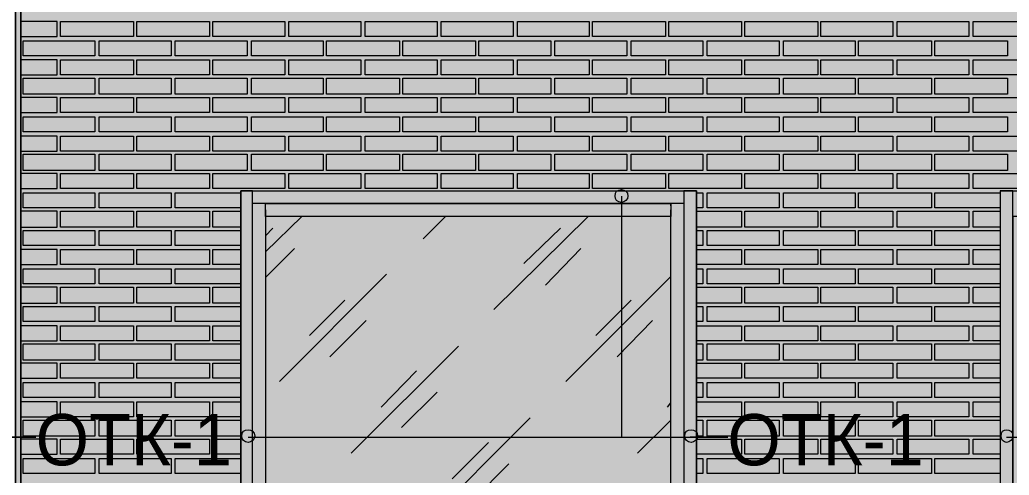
# Model space of a CAD drawing. Header units: millimetres. Extents: x -28928 to 100580, y -22867 to 36490.
# Drawn here: x 19130 to 23032, y 18469 to 20267 of the extents above; entities that cross this region are included whole.
import ezdxf

# ---------------------------------------------------------------- set-up
doc = ezdxf.new("R2010")
doc.units = ezdxf.units.MM
doc.layers.add('PDF _Геометрия', color=7, linetype='Continuous', true_color=0x8f8e8d)
doc.layers.add('PDF _Сплошная заливка', color=7, linetype='Continuous', true_color=0xffffff)
doc.layers.add('PDF _Текст', color=7, linetype='Continuous')

msp = doc.modelspace()

# ---------------------------------------------------------------- hatches: boundary and pattern name
at = {"layer": 'PDF _Сплошная заливка', "true_color": 0xdcd6cf, "transparency": 33554559}
msp.add_hatch(color=254, dxfattribs=at).paths.add_polyline_path([(19133.74774611586, 30089.12061882288), (19133.74774611586, 16343.3513880535), (52641.44005380855, 16343.3513880535), (52641.44005380855, 30089.12061882288)])

# ---------------------------------------------------------------- linework, layer by layer
at = {"layer": 'PDF _Геометрия', "color": 7, "lineweight": 9}
for points in [[(-21375.86763849998, 16343.3513880535), (-21853.9445615769, 16343.3513880535), (-21375.86763849998, 16343.3513880535), (-21853.9445615769, 16343.3513880535), (-21375.86763849998, 16343.3513880535), (-21375.86763849998, 19592.5821572843), (-19277.40610003841, 19592.5821572843), (-19277.40610003841, 16343.3513880535), (-18676.63686926917, 16343.3513880535), (-18676.63686926917, 19592.5821572843), (-17276.25225388454, 19592.5821572843), (-17276.25225388454, 16343.3513880535), (19112.59389996202, 16343.3513880535), (19112.59389996202, 30089.12061882288), (19112.59389996202, 16343.3513880535), (19133.74774611586, 16343.3513880535), (19133.74774611586, 30089.12061882288), (19133.74774611586, 16343.3513880535), (52641.44005380855, 16343.3513880535)], [(20098.36313073125, 19516.42831113045), (20098.36313073125, 16944.12061882274), (20047.59389996202, 16944.12061882274), (20047.59389996202, 19516.42831113045), (20047.59389996202, 19592.5821572843), (20001.05543842357, 19592.5821572843), (20001.05543842357, 19516.42831113045), (20001.05543842357, 16969.50523420736), (20001.05543842357, 16893.35138805351), (20001.05543842357, 19592.5821572843), (21799.13236150051, 19592.5821572843), (21799.13236150051, 16893.35138805351), (21799.13236150051, 16969.50523420736), (21799.13236150051, 19516.42831113045), (21799.13236150051, 19592.5821572843), (21748.36313073127, 19592.5821572843), (21748.36313073127, 19516.42831113045), (21748.36313073127, 16944.12061882274), (21697.59389996204, 16944.12061882274), (21697.59389996204, 19516.42831113045)], [(23047.20928457745, 16906.04369574582), (23047.20928457745, 16969.50523420736), (23047.20928457745, 18242.96677266891), (23047.20928457745, 16944.12061882274), (23097.97851534668, 16944.12061882274), (23097.97851534668, 18242.96677266891), (23097.97851534668, 19491.04369574584), (23047.20928457745, 19491.04369574584), (23047.20928457745, 18242.96677266891), (23047.20928457745, 19516.42831113045), (23047.20928457745, 19592.5821572843), (22996.44005380822, 19592.5821572843), (22996.44005380822, 19516.42831113045), (22996.44005380822, 18242.96677266891), (22996.44005380822, 16969.50523420736), (22996.44005380822, 16893.35138805351)], [(22996.44005380822, 19592.5821572843), (24798.74774611593, 19592.5821572843), (24798.74774611593, 16893.35138805351)], [(18304.51697688509, 19571.42831113046), (18304.51697688509, 18619.50523420737), (19192.97851534663, 18619.50523420737), (18579.51697688509, 18619.50523420737)], [(21502.97851534666, 19571.42831113046), (21502.97851534666, 18619.50523420737), (21921.82466919282, 18619.50523420737), (21773.74774611589, 18619.50523420737)], [(20047.59389996202, 16906.04369574582), (20047.59389996202, 16969.50523420736), (20047.59389996202, 19516.42831113045)], [(21697.59389996204, 19533.35138805354), (21697.59389996204, 19541.81292651507), (21697.59389996204, 19491.04369574584), (20098.36313073125, 19491.04369574584), (20098.36313073125, 19541.81292651507), (21697.59389996204, 19541.81292651507)], [(20098.36313073125, 19533.35138805354), (20098.36313073125, 19541.81292651507)], [(21748.36313073127, 19516.42831113045), (21748.36313073127, 16969.50523420736), (21748.36313073127, 16906.04369574582)], [(20098.36313073125, 19351.42831113045), (20242.20928457742, 19491.04369574584)], [(20720.28620765434, 19402.19754189968), (20809.13236150049, 19491.04369574584)], [(20999.51697688511, 19122.96677266891), (21371.82466919282, 19491.04369574584)], [(20098.36313073125, 19414.88984959199), (20127.97851534665, 19444.50523420739)], [(21117.97851534666, 19304.889849592), (21261.82466919281, 19444.50523420739)], [(20098.36313073125, 19249.88984959199), (20212.59389996202, 19364.12061882276)], [(21202.59389996204, 19220.27446497661), (21342.20928457742, 19364.12061882276)], [(20153.36313073126, 18839.50523420737), (20576.44005380819, 19262.58215728429)], [(21282.97851534666, 18839.50523420737), (21697.59389996204, 19254.12061882277)], [(20271.8246691928, 19021.42831113045), (20411.44005380819, 19161.04369574583)], [(21401.44005380819, 19021.42831113045), (21541.05543842358, 19161.04369574583)], [(20352.20928457741, 18936.81292651507), (20496.05543842358, 19080.65908036122)], [(21486.05543842359, 18936.81292651507), (21625.67082303897, 19080.65908036122)], [(20436.8246691928, 18556.04369574583), (20859.90159226973, 18979.12061882276)], [(20555.28620765434, 18737.96677266891), (20694.90159226972, 18881.81292651506)], [(20635.67082303897, 18657.58215728429), (20775.28620765435, 18797.19754189968)], [(21684.90159226973, 18737.96677266891), (21697.59389996204, 18754.88984959198)], [(20720.28620765434, 18272.58215728429), (21143.36313073128, 18695.65908036122)], [(21566.4400538082, 18556.04369574583), (21697.59389996204, 18687.19754189968)], [(7833.363130731119, 18619.50523420737), (19192.97851534663, 18619.50523420737)], [(20030.67082303895, 18619.50523420737), (21921.82466919282, 18619.50523420737)], [(23021.82466919284, 18619.50523420737), (24912.97851534671, 18619.50523420737)], [(20834.51697688511, 18454.50523420737), (20978.36313073127, 18598.35138805353)], [(20919.1323615005, 18374.12061882276), (21058.74774611589, 18513.73600343814)]]:
    msp.add_lwpolyline(points, dxfattribs=at)
at = {"layer": 'PDF _Геометрия', "lineweight": 9}
for points in [[(19133.74774611586, 20261.04369574586), (19133.74774611586, 20261.04369574586)], [(19133.74774611586, 20201.81292651507), (19277.59389996202, 20201.81292651507), (19277.59389996202, 20261.04369574586), (19133.74774611586, 20261.04369574586)], [(19133.74774611586, 20201.81292651507), (19133.74774611586, 20201.81292651507)], [(19133.74774611586, 20108.73600343816), (19133.74774611586, 20108.73600343816)], [(19133.74774611586, 20049.50523420738), (19277.59389996202, 20049.50523420738), (19277.59389996202, 20108.73600343816), (19133.74774611586, 20108.73600343816)], [(19133.74774611586, 20049.50523420738), (19133.74774611586, 20049.50523420738)], [(19133.74774611586, 19960.65908036123), (19133.74774611586, 19960.65908036123)], [(19133.74774611586, 19901.42831113047), (19277.59389996202, 19901.42831113047), (19277.59389996202, 19960.65908036123), (19133.74774611586, 19960.65908036123)], [(19133.74774611586, 19901.42831113047), (19133.74774611586, 19901.42831113047)], [(19133.74774611586, 19808.35138805354), (19133.74774611586, 19808.35138805354)], [(19133.74774611586, 19749.12061882278), (19277.59389996202, 19749.12061882278), (19277.59389996202, 19808.35138805354), (19133.74774611586, 19808.35138805354)], [(19133.74774611586, 19749.12061882278), (19133.74774611586, 19749.12061882278)], [(19133.74774611586, 19660.27446497662), (19133.74774611586, 19660.27446497662)], [(19133.74774611586, 19601.04369574585), (19277.59389996202, 19601.04369574585), (19277.59389996202, 19660.27446497662), (19133.74774611586, 19660.27446497662)], [(19133.74774611586, 19601.04369574585), (19133.74774611586, 19601.04369574585)], [(20001.05543842357, 19524.889849592), (19742.97851534663, 19524.889849592), (19742.97851534663, 19584.12061882278), (20001.05543842357, 19584.12061882278)], [(21799.13236150051, 19584.12061882278), (21824.51697688512, 19584.12061882278), (21824.51697688512, 19524.889849592), (21799.13236150051, 19524.889849592)], [(22996.44005380822, 19524.889849592), (22738.36313073129, 19524.889849592), (22738.36313073129, 19584.12061882278), (22996.44005380822, 19584.12061882278)], [(19133.74774611586, 19512.19754189969), (19133.74774611586, 19512.19754189969)], [(19133.74774611586, 19448.73600343815), (19277.59389996202, 19448.73600343815), (19277.59389996202, 19512.19754189969), (19133.74774611586, 19512.19754189969)], [(20001.05543842357, 19448.73600343815), (19891.05543842356, 19448.73600343815), (19891.05543842356, 19512.19754189969), (20001.05543842357, 19512.19754189969)], [(21799.13236150051, 19512.19754189969), (21832.97851534666, 19512.19754189969), (21976.82466919281, 19512.19754189969), (21976.82466919281, 19448.73600343815), (21832.97851534666, 19448.73600343815), (21799.13236150051, 19448.73600343815)], [(22996.44005380822, 19448.73600343815), (22890.67082303897, 19448.73600343815), (22890.67082303897, 19512.19754189969), (22996.44005380822, 19512.19754189969)], [(19133.74774611586, 19448.73600343815), (19133.74774611586, 19448.73600343815)], [(20001.05543842357, 19376.81292651507), (19742.97851534663, 19376.81292651507), (19742.97851534663, 19436.04369574584), (20001.05543842357, 19436.04369574584)], [(21799.13236150051, 19436.04369574584), (21824.51697688512, 19436.04369574584), (21824.51697688512, 19376.81292651507), (21799.13236150051, 19376.81292651507)], [(22996.44005380822, 19376.81292651507), (22738.36313073129, 19376.81292651507), (22738.36313073129, 19436.04369574584), (22996.44005380822, 19436.04369574584)], [(19133.74774611586, 19359.889849592), (19133.74774611586, 19359.889849592)], [(19133.74774611586, 19300.65908036122), (19277.59389996202, 19300.65908036122), (19277.59389996202, 19359.889849592), (19133.74774611586, 19359.889849592)], [(20001.05543842357, 19300.65908036122), (19891.05543842356, 19300.65908036122), (19891.05543842356, 19359.889849592), (20001.05543842357, 19359.889849592)], [(21799.13236150051, 19359.889849592), (21832.97851534666, 19359.889849592), (21976.82466919281, 19359.889849592), (21976.82466919281, 19300.65908036122), (21832.97851534666, 19300.65908036122), (21799.13236150051, 19300.65908036122)], [(22996.44005380822, 19300.65908036122), (22890.67082303897, 19300.65908036122), (22890.67082303897, 19359.889849592), (22996.44005380822, 19359.889849592)], [(19133.74774611586, 19300.65908036122), (19133.74774611586, 19300.65908036122)], [(20001.05543842357, 19224.50523420737), (19742.97851534663, 19224.50523420737), (19742.97851534663, 19283.73600343815), (20001.05543842357, 19283.73600343815)], [(21799.13236150051, 19283.73600343815), (21824.51697688512, 19283.73600343815), (21824.51697688512, 19224.50523420737), (21799.13236150051, 19224.50523420737)], [(22996.44005380822, 19224.50523420737), (22738.36313073129, 19224.50523420737), (22738.36313073129, 19283.73600343815), (22996.44005380822, 19283.73600343815)], [(19133.74774611586, 19211.81292651507), (19133.74774611586, 19211.81292651507)], [(19133.74774611586, 19148.35138805353), (19277.59389996202, 19148.35138805353), (19277.59389996202, 19211.81292651507), (19133.74774611586, 19211.81292651507)], [(20001.05543842357, 19148.35138805353), (19891.05543842356, 19148.35138805353), (19891.05543842356, 19211.81292651507), (20001.05543842357, 19211.81292651507)], [(21799.13236150051, 19211.81292651507), (21832.97851534666, 19211.81292651507), (21976.82466919281, 19211.81292651507), (21976.82466919281, 19148.35138805353), (21832.97851534666, 19148.35138805353), (21799.13236150051, 19148.35138805353)], [(22996.44005380822, 19148.35138805353), (22890.67082303897, 19148.35138805353), (22890.67082303897, 19211.81292651507), (22996.44005380822, 19211.81292651507)], [(19133.74774611586, 19148.35138805353), (19133.74774611586, 19148.35138805353)], [(20001.05543842357, 19076.42831113046), (19742.97851534663, 19076.42831113046), (19742.97851534663, 19135.65908036122), (20001.05543842357, 19135.65908036122)], [(21799.13236150051, 19135.65908036122), (21824.51697688512, 19135.65908036122), (21824.51697688512, 19076.42831113046), (21799.13236150051, 19076.42831113046)], [(22996.44005380822, 19076.42831113046), (22738.36313073129, 19076.42831113046), (22738.36313073129, 19135.65908036122), (22996.44005380822, 19135.65908036122)], [(19133.74774611586, 19059.50523420737), (19133.74774611586, 19059.50523420737)], [(19133.74774611586, 19000.27446497661), (19277.59389996202, 19000.27446497661), (19277.59389996202, 19059.50523420737), (19133.74774611586, 19059.50523420737)], [(20001.05543842357, 19000.27446497661), (19891.05543842356, 19000.27446497661), (19891.05543842356, 19059.50523420737), (20001.05543842357, 19059.50523420737)], [(21799.13236150051, 19059.50523420737), (21832.97851534666, 19059.50523420737), (21976.82466919281, 19059.50523420737), (21976.82466919281, 19000.27446497661), (21832.97851534666, 19000.27446497661), (21799.13236150051, 19000.27446497661)], [(22996.44005380822, 19000.27446497661), (22890.67082303897, 19000.27446497661), (22890.67082303897, 19059.50523420737), (22996.44005380822, 19059.50523420737)], [(19133.74774611586, 19000.27446497661), (19133.74774611586, 19000.27446497661)], [(20001.05543842357, 18924.12061882277), (19742.97851534663, 18924.12061882277), (19742.97851534663, 18987.58215728431), (20001.05543842357, 18987.58215728431)], [(21799.13236150051, 18987.58215728431), (21824.51697688512, 18987.58215728431), (21824.51697688512, 18924.12061882277), (21799.13236150051, 18924.12061882277)], [(22996.44005380822, 18924.12061882277), (22738.36313073129, 18924.12061882277), (22738.36313073129, 18987.58215728431), (22996.44005380822, 18987.58215728431)], [(19133.74774611586, 18911.42831113046), (19133.74774611586, 18911.42831113046)], [(19133.74774611586, 18852.19754189968), (19277.59389996202, 18852.19754189968), (19277.59389996202, 18911.42831113046), (19133.74774611586, 18911.42831113046)], [(20001.05543842357, 18852.19754189968), (19891.05543842356, 18852.19754189968), (19891.05543842356, 18911.42831113046), (20001.05543842357, 18911.42831113046)], [(21799.13236150051, 18911.42831113046), (21832.97851534666, 18911.42831113046), (21976.82466919281, 18911.42831113046), (21976.82466919281, 18852.19754189968), (21832.97851534666, 18852.19754189968), (21799.13236150051, 18852.19754189968)], [(22996.44005380822, 18852.19754189968), (22890.67082303897, 18852.19754189968), (22890.67082303897, 18911.42831113046), (22996.44005380822, 18911.42831113046)], [(19133.74774611586, 18852.19754189968), (19133.74774611586, 18852.19754189968)], [(20001.05543842357, 18776.04369574583), (19742.97851534663, 18776.04369574583), (19742.97851534663, 18835.27446497661), (20001.05543842357, 18835.27446497661)], [(21799.13236150051, 18835.27446497661), (21824.51697688512, 18835.27446497661), (21824.51697688512, 18776.04369574583), (21799.13236150051, 18776.04369574583)], [(22996.44005380822, 18776.04369574583), (22738.36313073129, 18776.04369574583), (22738.36313073129, 18835.27446497661), (22996.44005380822, 18835.27446497661)], [(19133.74774611586, 18759.12061882276), (19133.74774611586, 18759.12061882276)], [(19133.74774611586, 18699.88984959199), (19277.59389996202, 18699.88984959199), (19277.59389996202, 18759.12061882276), (19133.74774611586, 18759.12061882276)], [(20001.05543842357, 18699.88984959199), (19891.05543842356, 18699.88984959199), (19891.05543842356, 18759.12061882276), (20001.05543842357, 18759.12061882276)], [(21799.13236150051, 18759.12061882276), (21832.97851534666, 18759.12061882276), (21976.82466919281, 18759.12061882276), (21976.82466919281, 18699.88984959199), (21832.97851534666, 18699.88984959199), (21799.13236150051, 18699.88984959199)], [(22996.44005380822, 18699.88984959199), (22890.67082303897, 18699.88984959199), (22890.67082303897, 18759.12061882276), (22996.44005380822, 18759.12061882276)], [(19133.74774611586, 18699.88984959199), (19133.74774611586, 18699.88984959199)], [(20001.05543842357, 18623.73600343815), (19742.97851534663, 18623.73600343815), (19742.97851534663, 18687.19754189968), (20001.05543842357, 18687.19754189968)], [(21799.13236150051, 18687.19754189968), (21824.51697688512, 18687.19754189968), (21824.51697688512, 18623.73600343815), (21799.13236150051, 18623.73600343815)], [(22996.44005380822, 18623.73600343815), (22738.36313073129, 18623.73600343815), (22738.36313073129, 18687.19754189968), (22996.44005380822, 18687.19754189968)], [(19133.74774611586, 18611.04369574584), (19133.74774611586, 18611.04369574584)], [(19133.74774611586, 18551.81292651506), (19277.59389996202, 18551.81292651506), (19277.59389996202, 18611.04369574584), (19133.74774611586, 18611.04369574584)], [(20001.05543842357, 18551.81292651506), (19891.05543842356, 18551.81292651506), (19891.05543842356, 18611.04369574584), (20001.05543842357, 18611.04369574584)], [(21799.13236150051, 18611.04369574584), (21832.97851534666, 18611.04369574584), (21976.82466919281, 18611.04369574584), (21976.82466919281, 18551.81292651506), (21832.97851534666, 18551.81292651506), (21799.13236150051, 18551.81292651506)], [(22996.44005380822, 18551.81292651506), (22890.67082303897, 18551.81292651506), (22890.67082303897, 18611.04369574584), (22996.44005380822, 18611.04369574584)], [(19133.74774611586, 18551.81292651506), (19133.74774611586, 18551.81292651506)], [(20001.05543842357, 18475.65908036122), (19742.97851534663, 18475.65908036122), (19742.97851534663, 18534.88984959199), (20001.05543842357, 18534.88984959199)], [(21799.13236150051, 18534.88984959199), (21824.51697688512, 18534.88984959199), (21824.51697688512, 18475.65908036122), (21799.13236150051, 18475.65908036122)], [(22996.44005380822, 18475.65908036122), (22738.36313073129, 18475.65908036122), (22738.36313073129, 18534.88984959199), (22996.44005380822, 18534.88984959199)]]:
    msp.add_lwpolyline(points, dxfattribs=at)
for points in [[(19577.97851534663, 20201.81292651507), (19434.13236150048, 20201.81292651507), (19290.28620765434, 20201.81292651507), (19290.28620765434, 20261.04369574586), (19434.13236150048, 20261.04369574586), (19577.97851534663, 20261.04369574586)], [(19878.36313073126, 20201.81292651507), (19734.51697688511, 20201.81292651507), (19590.67082303894, 20201.81292651507), (19590.67082303894, 20261.04369574586), (19734.51697688511, 20261.04369574586), (19878.36313073126, 20261.04369574586)], [(20174.5169768851, 20201.81292651507), (20034.90159226971, 20201.81292651507), (19891.05543842356, 20201.81292651507), (19891.05543842356, 20261.04369574586), (20034.90159226971, 20261.04369574586), (20174.5169768851, 20261.04369574586)], [(20474.90159226973, 20201.81292651507), (20335.28620765434, 20201.81292651507), (20191.44005380819, 20201.81292651507), (20191.44005380819, 20261.04369574586), (20335.28620765434, 20261.04369574586), (20474.90159226973, 20261.04369574586)], [(20775.28620765435, 20201.81292651507), (20635.67082303897, 20201.81292651507), (20491.8246691928, 20201.81292651507), (20491.8246691928, 20261.04369574586), (20635.67082303897, 20261.04369574586), (20775.28620765435, 20261.04369574586)], [(21075.67082303896, 20201.81292651507), (20931.8246691928, 20201.81292651507), (20792.20928457742, 20201.81292651507), (20792.20928457742, 20261.04369574586), (20931.8246691928, 20261.04369574586), (21075.67082303896, 20261.04369574586)], [(21376.05543842358, 20201.81292651507), (21232.20928457744, 20201.81292651507), (21092.59389996204, 20201.81292651507), (21092.59389996204, 20261.04369574586), (21232.20928457744, 20261.04369574586), (21376.05543842358, 20261.04369574586)], [(21676.44005380821, 20201.81292651507), (21532.59389996204, 20201.81292651507), (21388.74774611589, 20201.81292651507), (21388.74774611589, 20261.04369574586), (21532.59389996204, 20261.04369574586), (21676.44005380821, 20261.04369574586)], [(21976.82466919281, 20201.81292651507), (21832.97851534666, 20201.81292651507), (21689.13236150051, 20201.81292651507), (21689.13236150051, 20261.04369574586), (21832.97851534666, 20261.04369574586), (21976.82466919281, 20261.04369574586)], [(22277.20928457744, 20201.81292651507), (22133.36313073129, 20201.81292651507), (21989.51697688512, 20201.81292651507), (21989.51697688512, 20261.04369574586), (22133.36313073129, 20261.04369574586), (22277.20928457744, 20261.04369574586)], [(22573.36313073128, 20201.81292651507), (22433.7477461159, 20201.81292651507), (22289.90159226975, 20201.81292651507), (22289.90159226975, 20261.04369574586), (22433.7477461159, 20261.04369574586), (22573.36313073128, 20261.04369574586)], [(22873.7477461159, 20201.81292651507), (22734.13236150052, 20201.81292651507), (22590.28620765437, 20201.81292651507), (22590.28620765437, 20261.04369574586), (22734.13236150052, 20261.04369574586), (22873.7477461159, 20261.04369574586)], [(23174.13236150053, 20201.81292651507), (23030.28620765436, 20201.81292651507), (22890.67082303897, 20201.81292651507), (22890.67082303897, 20261.04369574586), (23030.28620765436, 20261.04369574586), (23174.13236150053, 20261.04369574586)], [(19425.67082303894, 20184.889849592), (19425.67082303894, 20125.65908036123), (19142.2092845774, 20125.65908036123), (19142.2092845774, 20184.889849592)], [(19726.05543842356, 20184.889849592), (19726.05543842356, 20125.65908036123), (19442.59389996203, 20125.65908036123), (19442.59389996203, 20184.889849592)], [(20026.44005380819, 20184.889849592), (20026.44005380819, 20125.65908036123), (19742.97851534663, 20125.65908036123), (19742.97851534663, 20184.889849592)], [(20326.8246691928, 20184.889849592), (20326.8246691928, 20125.65908036123), (20043.36313073126, 20125.65908036123), (20043.36313073126, 20184.889849592)], [(20627.20928457742, 20184.889849592), (20627.20928457742, 20125.65908036123), (20339.5169768851, 20125.65908036123), (20339.5169768851, 20184.889849592)], [(20927.59389996204, 20184.889849592), (20927.59389996204, 20125.65908036123), (20639.90159226973, 20125.65908036123), (20639.90159226973, 20184.889849592)], [(21223.74774611589, 20184.889849592), (21223.74774611589, 20125.65908036123), (20940.28620765435, 20125.65908036123), (20940.28620765435, 20184.889849592)], [(21524.13236150051, 20184.889849592), (21524.13236150051, 20125.65908036123), (21240.67082303896, 20125.65908036123), (21240.67082303896, 20184.889849592)], [(21824.51697688512, 20184.889849592), (21824.51697688512, 20125.65908036123), (21541.05543842358, 20125.65908036123), (21541.05543842358, 20184.889849592)], [(22124.90159226975, 20184.889849592), (22124.90159226975, 20125.65908036123), (21841.44005380821, 20125.65908036123), (21841.44005380821, 20184.889849592)], [(22425.28620765437, 20184.889849592), (22425.28620765437, 20125.65908036123), (22141.82466919282, 20125.65908036123), (22141.82466919282, 20184.889849592)], [(22725.67082303897, 20184.889849592), (22725.67082303897, 20125.65908036123), (22437.97851534668, 20125.65908036123), (22437.97851534668, 20184.889849592)], [(23026.0554384236, 20184.889849592), (23026.0554384236, 20125.65908036123), (22738.36313073129, 20125.65908036123), (22738.36313073129, 20184.889849592)], [(19577.97851534663, 20049.50523420738), (19434.13236150048, 20049.50523420738), (19290.28620765434, 20049.50523420738), (19290.28620765434, 20108.73600343816), (19434.13236150048, 20108.73600343816), (19577.97851534663, 20108.73600343816)], [(19878.36313073126, 20049.50523420738), (19734.51697688511, 20049.50523420738), (19590.67082303894, 20049.50523420738), (19590.67082303894, 20108.73600343816), (19734.51697688511, 20108.73600343816), (19878.36313073126, 20108.73600343816)], [(20174.5169768851, 20049.50523420738), (20034.90159226971, 20049.50523420738), (19891.05543842356, 20049.50523420738), (19891.05543842356, 20108.73600343816), (20034.90159226971, 20108.73600343816), (20174.5169768851, 20108.73600343816)], [(20474.90159226973, 20049.50523420738), (20335.28620765434, 20049.50523420738), (20191.44005380819, 20049.50523420738), (20191.44005380819, 20108.73600343816), (20335.28620765434, 20108.73600343816), (20474.90159226973, 20108.73600343816)], [(20775.28620765435, 20049.50523420738), (20635.67082303897, 20049.50523420738), (20491.8246691928, 20049.50523420738), (20491.8246691928, 20108.73600343816), (20635.67082303897, 20108.73600343816), (20775.28620765435, 20108.73600343816)], [(21075.67082303896, 20049.50523420738), (20931.8246691928, 20049.50523420738), (20792.20928457742, 20049.50523420738), (20792.20928457742, 20108.73600343816), (20931.8246691928, 20108.73600343816), (21075.67082303896, 20108.73600343816)], [(21376.05543842358, 20049.50523420738), (21232.20928457744, 20049.50523420738), (21092.59389996204, 20049.50523420738), (21092.59389996204, 20108.73600343816), (21232.20928457744, 20108.73600343816), (21376.05543842358, 20108.73600343816)], [(21676.44005380821, 20049.50523420738), (21532.59389996204, 20049.50523420738), (21388.74774611589, 20049.50523420738), (21388.74774611589, 20108.73600343816), (21532.59389996204, 20108.73600343816), (21676.44005380821, 20108.73600343816)], [(21976.82466919281, 20049.50523420738), (21832.97851534666, 20049.50523420738), (21689.13236150051, 20049.50523420738), (21689.13236150051, 20108.73600343816), (21832.97851534666, 20108.73600343816), (21976.82466919281, 20108.73600343816)], [(22277.20928457744, 20049.50523420738), (22133.36313073129, 20049.50523420738), (21989.51697688512, 20049.50523420738), (21989.51697688512, 20108.73600343816), (22133.36313073129, 20108.73600343816), (22277.20928457744, 20108.73600343816)], [(22573.36313073128, 20049.50523420738), (22433.7477461159, 20049.50523420738), (22289.90159226975, 20049.50523420738), (22289.90159226975, 20108.73600343816), (22433.7477461159, 20108.73600343816), (22573.36313073128, 20108.73600343816)], [(22873.7477461159, 20049.50523420738), (22734.13236150052, 20049.50523420738), (22590.28620765437, 20049.50523420738), (22590.28620765437, 20108.73600343816), (22734.13236150052, 20108.73600343816), (22873.7477461159, 20108.73600343816)], [(23174.13236150053, 20049.50523420738), (23030.28620765436, 20049.50523420738), (22890.67082303897, 20049.50523420738), (22890.67082303897, 20108.73600343816), (23030.28620765436, 20108.73600343816), (23174.13236150053, 20108.73600343816)], [(19425.67082303894, 20036.81292651507), (19425.67082303894, 19973.35138805354), (19142.2092845774, 19973.35138805354), (19142.2092845774, 20036.81292651507)], [(19726.05543842356, 20036.81292651507), (19726.05543842356, 19973.35138805354), (19442.59389996203, 19973.35138805354), (19442.59389996203, 20036.81292651507)], [(20026.44005380819, 20036.81292651507), (20026.44005380819, 19973.35138805354), (19742.97851534663, 19973.35138805354), (19742.97851534663, 20036.81292651507)], [(20326.8246691928, 20036.81292651507), (20326.8246691928, 19973.35138805354), (20043.36313073126, 19973.35138805354), (20043.36313073126, 20036.81292651507)], [(20627.20928457742, 20036.81292651507), (20627.20928457742, 19973.35138805354), (20339.5169768851, 19973.35138805354), (20339.5169768851, 20036.81292651507)], [(20927.59389996204, 20036.81292651507), (20927.59389996204, 19973.35138805354), (20639.90159226973, 19973.35138805354), (20639.90159226973, 20036.81292651507)], [(21223.74774611589, 20036.81292651507), (21223.74774611589, 19973.35138805354), (20940.28620765435, 19973.35138805354), (20940.28620765435, 20036.81292651507)], [(21524.13236150051, 20036.81292651507), (21524.13236150051, 19973.35138805354), (21240.67082303896, 19973.35138805354), (21240.67082303896, 20036.81292651507)], [(21824.51697688512, 20036.81292651507), (21824.51697688512, 19973.35138805354), (21541.05543842358, 19973.35138805354), (21541.05543842358, 20036.81292651507)], [(22124.90159226975, 20036.81292651507), (22124.90159226975, 19973.35138805354), (21841.44005380821, 19973.35138805354), (21841.44005380821, 20036.81292651507)], [(22425.28620765437, 20036.81292651507), (22425.28620765437, 19973.35138805354), (22141.82466919282, 19973.35138805354), (22141.82466919282, 20036.81292651507)], [(22725.67082303897, 20036.81292651507), (22725.67082303897, 19973.35138805354), (22437.97851534668, 19973.35138805354), (22437.97851534668, 20036.81292651507)], [(23026.0554384236, 20036.81292651507), (23026.0554384236, 19973.35138805354), (22738.36313073129, 19973.35138805354), (22738.36313073129, 20036.81292651507)], [(19577.97851534663, 19901.42831113047), (19434.13236150048, 19901.42831113047), (19290.28620765434, 19901.42831113047), (19290.28620765434, 19960.65908036123), (19434.13236150048, 19960.65908036123), (19577.97851534663, 19960.65908036123)], [(19878.36313073126, 19901.42831113047), (19734.51697688511, 19901.42831113047), (19590.67082303894, 19901.42831113047), (19590.67082303894, 19960.65908036123), (19734.51697688511, 19960.65908036123), (19878.36313073126, 19960.65908036123)], [(20174.5169768851, 19901.42831113047), (20034.90159226971, 19901.42831113047), (19891.05543842356, 19901.42831113047), (19891.05543842356, 19960.65908036123), (20034.90159226971, 19960.65908036123), (20174.5169768851, 19960.65908036123)], [(20474.90159226973, 19901.42831113047), (20335.28620765434, 19901.42831113047), (20191.44005380819, 19901.42831113047), (20191.44005380819, 19960.65908036123), (20335.28620765434, 19960.65908036123), (20474.90159226973, 19960.65908036123)], [(20775.28620765435, 19901.42831113047), (20635.67082303897, 19901.42831113047), (20491.8246691928, 19901.42831113047), (20491.8246691928, 19960.65908036123), (20635.67082303897, 19960.65908036123), (20775.28620765435, 19960.65908036123)], [(21075.67082303896, 19901.42831113047), (20931.8246691928, 19901.42831113047), (20792.20928457742, 19901.42831113047), (20792.20928457742, 19960.65908036123), (20931.8246691928, 19960.65908036123), (21075.67082303896, 19960.65908036123)], [(21376.05543842358, 19901.42831113047), (21232.20928457744, 19901.42831113047), (21092.59389996204, 19901.42831113047), (21092.59389996204, 19960.65908036123), (21232.20928457744, 19960.65908036123), (21376.05543842358, 19960.65908036123)], [(21676.44005380821, 19901.42831113047), (21532.59389996204, 19901.42831113047), (21388.74774611589, 19901.42831113047), (21388.74774611589, 19960.65908036123), (21532.59389996204, 19960.65908036123), (21676.44005380821, 19960.65908036123)], [(21976.82466919281, 19901.42831113047), (21832.97851534666, 19901.42831113047), (21689.13236150051, 19901.42831113047), (21689.13236150051, 19960.65908036123), (21832.97851534666, 19960.65908036123), (21976.82466919281, 19960.65908036123)], [(22277.20928457744, 19901.42831113047), (22133.36313073129, 19901.42831113047), (21989.51697688512, 19901.42831113047), (21989.51697688512, 19960.65908036123), (22133.36313073129, 19960.65908036123), (22277.20928457744, 19960.65908036123)], [(22573.36313073128, 19901.42831113047), (22433.7477461159, 19901.42831113047), (22289.90159226975, 19901.42831113047), (22289.90159226975, 19960.65908036123), (22433.7477461159, 19960.65908036123), (22573.36313073128, 19960.65908036123)], [(22873.7477461159, 19901.42831113047), (22734.13236150052, 19901.42831113047), (22590.28620765437, 19901.42831113047), (22590.28620765437, 19960.65908036123), (22734.13236150052, 19960.65908036123), (22873.7477461159, 19960.65908036123)], [(23174.13236150053, 19901.42831113047), (23030.28620765436, 19901.42831113047), (22890.67082303897, 19901.42831113047), (22890.67082303897, 19960.65908036123), (23030.28620765436, 19960.65908036123), (23174.13236150053, 19960.65908036123)], [(19425.67082303894, 19884.50523420738), (19425.67082303894, 19825.27446497662), (19142.2092845774, 19825.27446497662), (19142.2092845774, 19884.50523420738)], [(19726.05543842356, 19884.50523420738), (19726.05543842356, 19825.27446497662), (19442.59389996203, 19825.27446497662), (19442.59389996203, 19884.50523420738)], [(20026.44005380819, 19884.50523420738), (20026.44005380819, 19825.27446497662), (19742.97851534663, 19825.27446497662), (19742.97851534663, 19884.50523420738)], [(20326.8246691928, 19884.50523420738), (20326.8246691928, 19825.27446497662), (20043.36313073126, 19825.27446497662), (20043.36313073126, 19884.50523420738)], [(20627.20928457742, 19884.50523420738), (20627.20928457742, 19825.27446497662), (20339.5169768851, 19825.27446497662), (20339.5169768851, 19884.50523420738)], [(20927.59389996204, 19884.50523420738), (20927.59389996204, 19825.27446497662), (20639.90159226973, 19825.27446497662), (20639.90159226973, 19884.50523420738)], [(21223.74774611589, 19884.50523420738), (21223.74774611589, 19825.27446497662), (20940.28620765435, 19825.27446497662), (20940.28620765435, 19884.50523420738)], [(21524.13236150051, 19884.50523420738), (21524.13236150051, 19825.27446497662), (21240.67082303896, 19825.27446497662), (21240.67082303896, 19884.50523420738)], [(21824.51697688512, 19884.50523420738), (21824.51697688512, 19825.27446497662), (21541.05543842358, 19825.27446497662), (21541.05543842358, 19884.50523420738)], [(22124.90159226975, 19884.50523420738), (22124.90159226975, 19825.27446497662), (21841.44005380821, 19825.27446497662), (21841.44005380821, 19884.50523420738)], [(22425.28620765437, 19884.50523420738), (22425.28620765437, 19825.27446497662), (22141.82466919282, 19825.27446497662), (22141.82466919282, 19884.50523420738)], [(22725.67082303897, 19884.50523420738), (22725.67082303897, 19825.27446497662), (22437.97851534668, 19825.27446497662), (22437.97851534668, 19884.50523420738)], [(23026.0554384236, 19884.50523420738), (23026.0554384236, 19825.27446497662), (22738.36313073129, 19825.27446497662), (22738.36313073129, 19884.50523420738)], [(19577.97851534663, 19749.12061882278), (19434.13236150048, 19749.12061882278), (19290.28620765434, 19749.12061882278), (19290.28620765434, 19808.35138805354), (19434.13236150048, 19808.35138805354), (19577.97851534663, 19808.35138805354)], [(19878.36313073126, 19749.12061882278), (19734.51697688511, 19749.12061882278), (19590.67082303894, 19749.12061882278), (19590.67082303894, 19808.35138805354), (19734.51697688511, 19808.35138805354), (19878.36313073126, 19808.35138805354)], [(20174.5169768851, 19749.12061882278), (20034.90159226971, 19749.12061882278), (19891.05543842356, 19749.12061882278), (19891.05543842356, 19808.35138805354), (20034.90159226971, 19808.35138805354), (20174.5169768851, 19808.35138805354)], [(20474.90159226973, 19749.12061882278), (20335.28620765434, 19749.12061882278), (20191.44005380819, 19749.12061882278), (20191.44005380819, 19808.35138805354), (20335.28620765434, 19808.35138805354), (20474.90159226973, 19808.35138805354)], [(20775.28620765435, 19749.12061882278), (20635.67082303897, 19749.12061882278), (20491.8246691928, 19749.12061882278), (20491.8246691928, 19808.35138805354), (20635.67082303897, 19808.35138805354), (20775.28620765435, 19808.35138805354)], [(21075.67082303896, 19749.12061882278), (20931.8246691928, 19749.12061882278), (20792.20928457742, 19749.12061882278), (20792.20928457742, 19808.35138805354), (20931.8246691928, 19808.35138805354), (21075.67082303896, 19808.35138805354)], [(21376.05543842358, 19749.12061882278), (21232.20928457744, 19749.12061882278), (21092.59389996204, 19749.12061882278), (21092.59389996204, 19808.35138805354), (21232.20928457744, 19808.35138805354), (21376.05543842358, 19808.35138805354)], [(21676.44005380821, 19749.12061882278), (21532.59389996204, 19749.12061882278), (21388.74774611589, 19749.12061882278), (21388.74774611589, 19808.35138805354), (21532.59389996204, 19808.35138805354), (21676.44005380821, 19808.35138805354)], [(21976.82466919281, 19749.12061882278), (21832.97851534666, 19749.12061882278), (21689.13236150051, 19749.12061882278), (21689.13236150051, 19808.35138805354), (21832.97851534666, 19808.35138805354), (21976.82466919281, 19808.35138805354)], [(22277.20928457744, 19749.12061882278), (22133.36313073129, 19749.12061882278), (21989.51697688512, 19749.12061882278), (21989.51697688512, 19808.35138805354), (22133.36313073129, 19808.35138805354), (22277.20928457744, 19808.35138805354)], [(22573.36313073128, 19749.12061882278), (22433.7477461159, 19749.12061882278), (22289.90159226975, 19749.12061882278), (22289.90159226975, 19808.35138805354), (22433.7477461159, 19808.35138805354), (22573.36313073128, 19808.35138805354)], [(22873.7477461159, 19749.12061882278), (22734.13236150052, 19749.12061882278), (22590.28620765437, 19749.12061882278), (22590.28620765437, 19808.35138805354), (22734.13236150052, 19808.35138805354), (22873.7477461159, 19808.35138805354)], [(23174.13236150053, 19749.12061882278), (23030.28620765436, 19749.12061882278), (22890.67082303897, 19749.12061882278), (22890.67082303897, 19808.35138805354), (23030.28620765436, 19808.35138805354), (23174.13236150053, 19808.35138805354)], [(19425.67082303894, 19736.42831113046), (19425.67082303894, 19672.96677266893), (19142.2092845774, 19672.96677266893), (19142.2092845774, 19736.42831113046)], [(19726.05543842356, 19736.42831113046), (19726.05543842356, 19672.96677266893), (19442.59389996203, 19672.96677266893), (19442.59389996203, 19736.42831113046)], [(20026.44005380819, 19736.42831113046), (20026.44005380819, 19672.96677266893), (19742.97851534663, 19672.96677266893), (19742.97851534663, 19736.42831113046)], [(20326.8246691928, 19736.42831113046), (20326.8246691928, 19672.96677266893), (20043.36313073126, 19672.96677266893), (20043.36313073126, 19736.42831113046)], [(20627.20928457742, 19736.42831113046), (20627.20928457742, 19672.96677266893), (20339.5169768851, 19672.96677266893), (20339.5169768851, 19736.42831113046)], [(20927.59389996204, 19736.42831113046), (20927.59389996204, 19672.96677266893), (20639.90159226973, 19672.96677266893), (20639.90159226973, 19736.42831113046)], [(21223.74774611589, 19736.42831113046), (21223.74774611589, 19672.96677266893), (20940.28620765435, 19672.96677266893), (20940.28620765435, 19736.42831113046)], [(21524.13236150051, 19736.42831113046), (21524.13236150051, 19672.96677266893), (21240.67082303896, 19672.96677266893), (21240.67082303896, 19736.42831113046)], [(21824.51697688512, 19736.42831113046), (21824.51697688512, 19672.96677266893), (21541.05543842358, 19672.96677266893), (21541.05543842358, 19736.42831113046)], [(22124.90159226975, 19736.42831113046), (22124.90159226975, 19672.96677266893), (21841.44005380821, 19672.96677266893), (21841.44005380821, 19736.42831113046)], [(22425.28620765437, 19736.42831113046), (22425.28620765437, 19672.96677266893), (22141.82466919282, 19672.96677266893), (22141.82466919282, 19736.42831113046)], [(22725.67082303897, 19736.42831113046), (22725.67082303897, 19672.96677266893), (22437.97851534668, 19672.96677266893), (22437.97851534668, 19736.42831113046)], [(23026.0554384236, 19736.42831113046), (23026.0554384236, 19672.96677266893), (22738.36313073129, 19672.96677266893), (22738.36313073129, 19736.42831113046)], [(19577.97851534663, 19601.04369574585), (19434.13236150048, 19601.04369574585), (19290.28620765434, 19601.04369574585), (19290.28620765434, 19660.27446497662), (19434.13236150048, 19660.27446497662), (19577.97851534663, 19660.27446497662)], [(19878.36313073126, 19601.04369574585), (19734.51697688511, 19601.04369574585), (19590.67082303894, 19601.04369574585), (19590.67082303894, 19660.27446497662), (19734.51697688511, 19660.27446497662), (19878.36313073126, 19660.27446497662)], [(20174.5169768851, 19601.04369574585), (20034.90159226971, 19601.04369574585), (19891.05543842356, 19601.04369574585), (19891.05543842356, 19660.27446497662), (20034.90159226971, 19660.27446497662), (20174.5169768851, 19660.27446497662)], [(20474.90159226973, 19601.04369574585), (20335.28620765434, 19601.04369574585), (20191.44005380819, 19601.04369574585), (20191.44005380819, 19660.27446497662), (20335.28620765434, 19660.27446497662), (20474.90159226973, 19660.27446497662)], [(20775.28620765435, 19601.04369574585), (20635.67082303897, 19601.04369574585), (20491.8246691928, 19601.04369574585), (20491.8246691928, 19660.27446497662), (20635.67082303897, 19660.27446497662), (20775.28620765435, 19660.27446497662)], [(21075.67082303896, 19601.04369574585), (20931.8246691928, 19601.04369574585), (20792.20928457742, 19601.04369574585), (20792.20928457742, 19660.27446497662), (20931.8246691928, 19660.27446497662), (21075.67082303896, 19660.27446497662)], [(21376.05543842358, 19601.04369574585), (21232.20928457744, 19601.04369574585), (21092.59389996204, 19601.04369574585), (21092.59389996204, 19660.27446497662), (21232.20928457744, 19660.27446497662), (21376.05543842358, 19660.27446497662)], [(21676.44005380821, 19601.04369574585), (21532.59389996204, 19601.04369574585), (21388.74774611589, 19601.04369574585), (21388.74774611589, 19660.27446497662), (21532.59389996204, 19660.27446497662), (21676.44005380821, 19660.27446497662)], [(21976.82466919281, 19601.04369574585), (21832.97851534666, 19601.04369574585), (21689.13236150051, 19601.04369574585), (21689.13236150051, 19660.27446497662), (21832.97851534666, 19660.27446497662), (21976.82466919281, 19660.27446497662)], [(22277.20928457744, 19601.04369574585), (22133.36313073129, 19601.04369574585), (21989.51697688512, 19601.04369574585), (21989.51697688512, 19660.27446497662), (22133.36313073129, 19660.27446497662), (22277.20928457744, 19660.27446497662)], [(22573.36313073128, 19601.04369574585), (22433.7477461159, 19601.04369574585), (22289.90159226975, 19601.04369574585), (22289.90159226975, 19660.27446497662), (22433.7477461159, 19660.27446497662), (22573.36313073128, 19660.27446497662)], [(22873.7477461159, 19601.04369574585), (22734.13236150052, 19601.04369574585), (22590.28620765437, 19601.04369574585), (22590.28620765437, 19660.27446497662), (22734.13236150052, 19660.27446497662), (22873.7477461159, 19660.27446497662)], [(23174.13236150053, 19601.04369574585), (23030.28620765436, 19601.04369574585), (22890.67082303897, 19601.04369574585), (22890.67082303897, 19660.27446497662), (23030.28620765436, 19660.27446497662), (23174.13236150053, 19660.27446497662)], [(19425.67082303894, 19584.12061882278), (19425.67082303894, 19524.889849592), (19142.2092845774, 19524.889849592), (19142.2092845774, 19584.12061882278)], [(19726.05543842356, 19584.12061882278), (19726.05543842356, 19524.889849592), (19442.59389996203, 19524.889849592), (19442.59389996203, 19584.12061882278)], [(22124.90159226975, 19584.12061882278), (22124.90159226975, 19524.889849592), (21841.44005380821, 19524.889849592), (21841.44005380821, 19584.12061882278)], [(22425.28620765437, 19584.12061882278), (22425.28620765437, 19524.889849592), (22141.82466919282, 19524.889849592), (22141.82466919282, 19584.12061882278)], [(22725.67082303897, 19584.12061882278), (22725.67082303897, 19524.889849592), (22437.97851534668, 19524.889849592), (22437.97851534668, 19584.12061882278)], [(19577.97851534663, 19448.73600343815), (19434.13236150048, 19448.73600343815), (19290.28620765434, 19448.73600343815), (19290.28620765434, 19512.19754189969), (19434.13236150048, 19512.19754189969), (19577.97851534663, 19512.19754189969)], [(19878.36313073126, 19448.73600343815), (19734.51697688511, 19448.73600343815), (19590.67082303894, 19448.73600343815), (19590.67082303894, 19512.19754189969), (19734.51697688511, 19512.19754189969), (19878.36313073126, 19512.19754189969)], [(22277.20928457744, 19448.73600343815), (22133.36313073129, 19448.73600343815), (21989.51697688512, 19448.73600343815), (21989.51697688512, 19512.19754189969), (22133.36313073129, 19512.19754189969), (22277.20928457744, 19512.19754189969)], [(22573.36313073128, 19448.73600343815), (22433.7477461159, 19448.73600343815), (22289.90159226975, 19448.73600343815), (22289.90159226975, 19512.19754189969), (22433.7477461159, 19512.19754189969), (22573.36313073128, 19512.19754189969)], [(22873.7477461159, 19448.73600343815), (22734.13236150052, 19448.73600343815), (22590.28620765437, 19448.73600343815), (22590.28620765437, 19512.19754189969), (22734.13236150052, 19512.19754189969), (22873.7477461159, 19512.19754189969)], [(19425.67082303894, 19436.04369574584), (19425.67082303894, 19376.81292651507), (19142.2092845774, 19376.81292651507), (19142.2092845774, 19436.04369574584)], [(19726.05543842356, 19436.04369574584), (19726.05543842356, 19376.81292651507), (19442.59389996203, 19376.81292651507), (19442.59389996203, 19436.04369574584)], [(22124.90159226975, 19436.04369574584), (22124.90159226975, 19376.81292651507), (21841.44005380821, 19376.81292651507), (21841.44005380821, 19436.04369574584)], [(22425.28620765437, 19436.04369574584), (22425.28620765437, 19376.81292651507), (22141.82466919282, 19376.81292651507), (22141.82466919282, 19436.04369574584)], [(22725.67082303897, 19436.04369574584), (22725.67082303897, 19376.81292651507), (22437.97851534668, 19376.81292651507), (22437.97851534668, 19436.04369574584)], [(19577.97851534663, 19300.65908036122), (19434.13236150048, 19300.65908036122), (19290.28620765434, 19300.65908036122), (19290.28620765434, 19359.889849592), (19434.13236150048, 19359.889849592), (19577.97851534663, 19359.889849592)], [(19878.36313073126, 19300.65908036122), (19734.51697688511, 19300.65908036122), (19590.67082303894, 19300.65908036122), (19590.67082303894, 19359.889849592), (19734.51697688511, 19359.889849592), (19878.36313073126, 19359.889849592)], [(22277.20928457744, 19300.65908036122), (22133.36313073129, 19300.65908036122), (21989.51697688512, 19300.65908036122), (21989.51697688512, 19359.889849592), (22133.36313073129, 19359.889849592), (22277.20928457744, 19359.889849592)], [(22573.36313073128, 19300.65908036122), (22433.7477461159, 19300.65908036122), (22289.90159226975, 19300.65908036122), (22289.90159226975, 19359.889849592), (22433.7477461159, 19359.889849592), (22573.36313073128, 19359.889849592)], [(22873.7477461159, 19300.65908036122), (22734.13236150052, 19300.65908036122), (22590.28620765437, 19300.65908036122), (22590.28620765437, 19359.889849592), (22734.13236150052, 19359.889849592), (22873.7477461159, 19359.889849592)], [(19425.67082303894, 19283.73600343815), (19425.67082303894, 19224.50523420737), (19142.2092845774, 19224.50523420737), (19142.2092845774, 19283.73600343815)], [(19726.05543842356, 19283.73600343815), (19726.05543842356, 19224.50523420737), (19442.59389996203, 19224.50523420737), (19442.59389996203, 19283.73600343815)], [(22124.90159226975, 19283.73600343815), (22124.90159226975, 19224.50523420737), (21841.44005380821, 19224.50523420737), (21841.44005380821, 19283.73600343815)], [(22425.28620765437, 19283.73600343815), (22425.28620765437, 19224.50523420737), (22141.82466919282, 19224.50523420737), (22141.82466919282, 19283.73600343815)], [(22725.67082303897, 19283.73600343815), (22725.67082303897, 19224.50523420737), (22437.97851534668, 19224.50523420737), (22437.97851534668, 19283.73600343815)], [(19577.97851534663, 19148.35138805353), (19434.13236150048, 19148.35138805353), (19290.28620765434, 19148.35138805353), (19290.28620765434, 19211.81292651507), (19434.13236150048, 19211.81292651507), (19577.97851534663, 19211.81292651507)], [(19878.36313073126, 19148.35138805353), (19734.51697688511, 19148.35138805353), (19590.67082303894, 19148.35138805353), (19590.67082303894, 19211.81292651507), (19734.51697688511, 19211.81292651507), (19878.36313073126, 19211.81292651507)], [(22277.20928457744, 19148.35138805353), (22133.36313073129, 19148.35138805353), (21989.51697688512, 19148.35138805353), (21989.51697688512, 19211.81292651507), (22133.36313073129, 19211.81292651507), (22277.20928457744, 19211.81292651507)], [(22573.36313073128, 19148.35138805353), (22433.7477461159, 19148.35138805353), (22289.90159226975, 19148.35138805353), (22289.90159226975, 19211.81292651507), (22433.7477461159, 19211.81292651507), (22573.36313073128, 19211.81292651507)], [(22873.7477461159, 19148.35138805353), (22734.13236150052, 19148.35138805353), (22590.28620765437, 19148.35138805353), (22590.28620765437, 19211.81292651507), (22734.13236150052, 19211.81292651507), (22873.7477461159, 19211.81292651507)], [(19425.67082303894, 19135.65908036122), (19425.67082303894, 19076.42831113046), (19142.2092845774, 19076.42831113046), (19142.2092845774, 19135.65908036122)], [(19726.05543842356, 19135.65908036122), (19726.05543842356, 19076.42831113046), (19442.59389996203, 19076.42831113046), (19442.59389996203, 19135.65908036122)], [(22124.90159226975, 19135.65908036122), (22124.90159226975, 19076.42831113046), (21841.44005380821, 19076.42831113046), (21841.44005380821, 19135.65908036122)], [(22425.28620765437, 19135.65908036122), (22425.28620765437, 19076.42831113046), (22141.82466919282, 19076.42831113046), (22141.82466919282, 19135.65908036122)], [(22725.67082303897, 19135.65908036122), (22725.67082303897, 19076.42831113046), (22437.97851534668, 19076.42831113046), (22437.97851534668, 19135.65908036122)], [(19577.97851534663, 19000.27446497661), (19434.13236150048, 19000.27446497661), (19290.28620765434, 19000.27446497661), (19290.28620765434, 19059.50523420737), (19434.13236150048, 19059.50523420737), (19577.97851534663, 19059.50523420737)], [(19878.36313073126, 19000.27446497661), (19734.51697688511, 19000.27446497661), (19590.67082303894, 19000.27446497661), (19590.67082303894, 19059.50523420737), (19734.51697688511, 19059.50523420737), (19878.36313073126, 19059.50523420737)], [(22277.20928457744, 19000.27446497661), (22133.36313073129, 19000.27446497661), (21989.51697688512, 19000.27446497661), (21989.51697688512, 19059.50523420737), (22133.36313073129, 19059.50523420737), (22277.20928457744, 19059.50523420737)], [(22573.36313073128, 19000.27446497661), (22433.7477461159, 19000.27446497661), (22289.90159226975, 19000.27446497661), (22289.90159226975, 19059.50523420737), (22433.7477461159, 19059.50523420737), (22573.36313073128, 19059.50523420737)], [(22873.7477461159, 19000.27446497661), (22734.13236150052, 19000.27446497661), (22590.28620765437, 19000.27446497661), (22590.28620765437, 19059.50523420737), (22734.13236150052, 19059.50523420737), (22873.7477461159, 19059.50523420737)], [(19425.67082303894, 18987.58215728431), (19425.67082303894, 18924.12061882277), (19142.2092845774, 18924.12061882277), (19142.2092845774, 18987.58215728431)], [(19726.05543842356, 18987.58215728431), (19726.05543842356, 18924.12061882277), (19442.59389996203, 18924.12061882277), (19442.59389996203, 18987.58215728431)], [(22124.90159226975, 18987.58215728431), (22124.90159226975, 18924.12061882277), (21841.44005380821, 18924.12061882277), (21841.44005380821, 18987.58215728431)], [(22425.28620765437, 18987.58215728431), (22425.28620765437, 18924.12061882277), (22141.82466919282, 18924.12061882277), (22141.82466919282, 18987.58215728431)], [(22725.67082303897, 18987.58215728431), (22725.67082303897, 18924.12061882277), (22437.97851534668, 18924.12061882277), (22437.97851534668, 18987.58215728431)], [(19577.97851534663, 18852.19754189968), (19434.13236150048, 18852.19754189968), (19290.28620765434, 18852.19754189968), (19290.28620765434, 18911.42831113046), (19434.13236150048, 18911.42831113046), (19577.97851534663, 18911.42831113046)], [(19878.36313073126, 18852.19754189968), (19734.51697688511, 18852.19754189968), (19590.67082303894, 18852.19754189968), (19590.67082303894, 18911.42831113046), (19734.51697688511, 18911.42831113046), (19878.36313073126, 18911.42831113046)], [(22277.20928457744, 18852.19754189968), (22133.36313073129, 18852.19754189968), (21989.51697688512, 18852.19754189968), (21989.51697688512, 18911.42831113046), (22133.36313073129, 18911.42831113046), (22277.20928457744, 18911.42831113046)], [(22573.36313073128, 18852.19754189968), (22433.7477461159, 18852.19754189968), (22289.90159226975, 18852.19754189968), (22289.90159226975, 18911.42831113046), (22433.7477461159, 18911.42831113046), (22573.36313073128, 18911.42831113046)], [(22873.7477461159, 18852.19754189968), (22734.13236150052, 18852.19754189968), (22590.28620765437, 18852.19754189968), (22590.28620765437, 18911.42831113046), (22734.13236150052, 18911.42831113046), (22873.7477461159, 18911.42831113046)], [(19425.67082303894, 18835.27446497661), (19425.67082303894, 18776.04369574583), (19142.2092845774, 18776.04369574583), (19142.2092845774, 18835.27446497661)], [(19726.05543842356, 18835.27446497661), (19726.05543842356, 18776.04369574583), (19442.59389996203, 18776.04369574583), (19442.59389996203, 18835.27446497661)], [(22124.90159226975, 18835.27446497661), (22124.90159226975, 18776.04369574583), (21841.44005380821, 18776.04369574583), (21841.44005380821, 18835.27446497661)], [(22425.28620765437, 18835.27446497661), (22425.28620765437, 18776.04369574583), (22141.82466919282, 18776.04369574583), (22141.82466919282, 18835.27446497661)], [(22725.67082303897, 18835.27446497661), (22725.67082303897, 18776.04369574583), (22437.97851534668, 18776.04369574583), (22437.97851534668, 18835.27446497661)], [(19577.97851534663, 18699.88984959199), (19434.13236150048, 18699.88984959199), (19290.28620765434, 18699.88984959199), (19290.28620765434, 18759.12061882276), (19434.13236150048, 18759.12061882276), (19577.97851534663, 18759.12061882276)], [(19878.36313073126, 18699.88984959199), (19734.51697688511, 18699.88984959199), (19590.67082303894, 18699.88984959199), (19590.67082303894, 18759.12061882276), (19734.51697688511, 18759.12061882276), (19878.36313073126, 18759.12061882276)], [(22277.20928457744, 18699.88984959199), (22133.36313073129, 18699.88984959199), (21989.51697688512, 18699.88984959199), (21989.51697688512, 18759.12061882276), (22133.36313073129, 18759.12061882276), (22277.20928457744, 18759.12061882276)], [(22573.36313073128, 18699.88984959199), (22433.7477461159, 18699.88984959199), (22289.90159226975, 18699.88984959199), (22289.90159226975, 18759.12061882276), (22433.7477461159, 18759.12061882276), (22573.36313073128, 18759.12061882276)], [(22873.7477461159, 18699.88984959199), (22734.13236150052, 18699.88984959199), (22590.28620765437, 18699.88984959199), (22590.28620765437, 18759.12061882276), (22734.13236150052, 18759.12061882276), (22873.7477461159, 18759.12061882276)], [(19425.67082303894, 18687.19754189968), (19425.67082303894, 18623.73600343815), (19142.2092845774, 18623.73600343815), (19142.2092845774, 18687.19754189968)], [(19726.05543842356, 18687.19754189968), (19726.05543842356, 18623.73600343815), (19442.59389996203, 18623.73600343815), (19442.59389996203, 18687.19754189968)], [(22124.90159226975, 18687.19754189968), (22124.90159226975, 18623.73600343815), (21841.44005380821, 18623.73600343815), (21841.44005380821, 18687.19754189968)], [(22425.28620765437, 18687.19754189968), (22425.28620765437, 18623.73600343815), (22141.82466919282, 18623.73600343815), (22141.82466919282, 18687.19754189968)], [(22725.67082303897, 18687.19754189968), (22725.67082303897, 18623.73600343815), (22437.97851534668, 18623.73600343815), (22437.97851534668, 18687.19754189968)], [(19577.97851534663, 18551.81292651506), (19434.13236150048, 18551.81292651506), (19290.28620765434, 18551.81292651506), (19290.28620765434, 18611.04369574584), (19434.13236150048, 18611.04369574584), (19577.97851534663, 18611.04369574584)], [(19878.36313073126, 18551.81292651506), (19734.51697688511, 18551.81292651506), (19590.67082303894, 18551.81292651506), (19590.67082303894, 18611.04369574584), (19734.51697688511, 18611.04369574584), (19878.36313073126, 18611.04369574584)], [(22277.20928457744, 18551.81292651506), (22133.36313073129, 18551.81292651506), (21989.51697688512, 18551.81292651506), (21989.51697688512, 18611.04369574584), (22133.36313073129, 18611.04369574584), (22277.20928457744, 18611.04369574584)], [(22573.36313073128, 18551.81292651506), (22433.7477461159, 18551.81292651506), (22289.90159226975, 18551.81292651506), (22289.90159226975, 18611.04369574584), (22433.7477461159, 18611.04369574584), (22573.36313073128, 18611.04369574584)], [(22873.7477461159, 18551.81292651506), (22734.13236150052, 18551.81292651506), (22590.28620765437, 18551.81292651506), (22590.28620765437, 18611.04369574584), (22734.13236150052, 18611.04369574584), (22873.7477461159, 18611.04369574584)], [(19425.67082303894, 18534.88984959199), (19425.67082303894, 18475.65908036122), (19142.2092845774, 18475.65908036122), (19142.2092845774, 18534.88984959199)], [(19726.05543842356, 18534.88984959199), (19726.05543842356, 18475.65908036122), (19442.59389996203, 18475.65908036122), (19442.59389996203, 18534.88984959199)], [(22124.90159226975, 18534.88984959199), (22124.90159226975, 18475.65908036122), (21841.44005380821, 18475.65908036122), (21841.44005380821, 18534.88984959199)], [(22425.28620765437, 18534.88984959199), (22425.28620765437, 18475.65908036122), (22141.82466919282, 18475.65908036122), (22141.82466919282, 18534.88984959199)], [(22725.67082303897, 18534.88984959199), (22725.67082303897, 18475.65908036122), (22437.97851534668, 18475.65908036122), (22437.97851534668, 18534.88984959199)]]:
    msp.add_lwpolyline(points, close=True, dxfattribs=at)
at = {"layer": 'PDF _Геометрия', "color": 7, "lineweight": 9}
msp.add_lwpolyline([(20072.97851534664, 19592.5821572843), (21748.36313073127, 19592.5821572843), (21748.36313073127, 19541.81292651507), (20072.97851534664, 19541.81292651507), (20047.59389996202, 19541.81292651507), (20047.59389996202, 19592.5821572843)], close=True, dxfattribs=at)
for points in [[(21477.59389996204, 19571.42831113046), (21477.59389996204, 19588.35138805354), (21486.05543842359, 19596.81292651508), (21502.97851534666, 19596.81292651508)], [(21477.59389996204, 19571.42831113046), (21477.59389996204, 19588.35138805354), (21486.05543842359, 19596.81292651508), (21502.97851534666, 19596.81292651508)], [(21502.97851534666, 19596.81292651508), (21515.67082303897, 19596.81292651508), (21528.36313073128, 19588.35138805354), (21528.36313073128, 19571.42831113046)], [(21502.97851534666, 19596.81292651508), (21515.67082303897, 19596.81292651508), (21528.36313073128, 19588.35138805354), (21528.36313073128, 19571.42831113046)], [(21502.97851534666, 19546.04369574585), (21486.05543842359, 19546.04369574585), (21477.59389996204, 19558.73600343816), (21477.59389996204, 19571.42831113046)], [(21502.97851534666, 19546.04369574585), (21486.05543842359, 19546.04369574585), (21477.59389996204, 19558.73600343816), (21477.59389996204, 19571.42831113046)], [(21528.36313073128, 19571.42831113046), (21528.36313073128, 19558.73600343816), (21515.67082303897, 19546.04369574585), (21502.97851534666, 19546.04369574585)], [(21528.36313073128, 19571.42831113046), (21528.36313073128, 19558.73600343816), (21515.67082303897, 19546.04369574585), (21502.97851534666, 19546.04369574585)], [(20005.28620765434, 18623.73600343815), (20005.28620765434, 18640.65908036122), (20013.74774611588, 18649.12061882276), (20030.67082303895, 18649.12061882276)], [(20005.28620765434, 18623.73600343815), (20005.28620765434, 18640.65908036122), (20013.74774611588, 18649.12061882276), (20030.67082303895, 18649.12061882276)], [(20030.67082303895, 18598.35138805353), (20013.74774611588, 18598.35138805353), (20005.28620765434, 18611.04369574584), (20005.28620765434, 18623.73600343815)], [(20030.67082303895, 18598.35138805353), (20013.74774611588, 18598.35138805353), (20005.28620765434, 18611.04369574584), (20005.28620765434, 18623.73600343815)], [(20030.67082303895, 18649.12061882276), (20043.36313073126, 18649.12061882276), (20056.05543842357, 18640.65908036122), (20056.05543842357, 18623.73600343815)], [(20030.67082303895, 18649.12061882276), (20043.36313073126, 18649.12061882276), (20056.05543842357, 18640.65908036122), (20056.05543842357, 18623.73600343815)], [(20056.05543842357, 18623.73600343815), (20056.05543842357, 18611.04369574584), (20043.36313073126, 18598.35138805353), (20030.67082303895, 18598.35138805353)], [(20056.05543842357, 18623.73600343815), (20056.05543842357, 18611.04369574584), (20043.36313073126, 18598.35138805353), (20030.67082303895, 18598.35138805353)], [(21752.59389996205, 18623.73600343815), (21752.59389996205, 18640.65908036122), (21761.05543842358, 18649.12061882276), (21777.97851534667, 18649.12061882276)], [(21752.59389996205, 18623.73600343815), (21752.59389996205, 18640.65908036122), (21761.05543842358, 18649.12061882276), (21777.97851534667, 18649.12061882276)], [(21777.97851534667, 18598.35138805353), (21761.05543842358, 18598.35138805353), (21752.59389996205, 18611.04369574584), (21752.59389996205, 18623.73600343815)], [(21777.97851534667, 18598.35138805353), (21761.05543842358, 18598.35138805353), (21752.59389996205, 18611.04369574584), (21752.59389996205, 18623.73600343815)], [(21777.97851534667, 18649.12061882276), (21790.67082303897, 18649.12061882276), (21803.36313073129, 18640.65908036122), (21803.36313073129, 18623.73600343815)], [(21777.97851534667, 18649.12061882276), (21790.67082303897, 18649.12061882276), (21803.36313073129, 18640.65908036122), (21803.36313073129, 18623.73600343815)], [(21803.36313073129, 18623.73600343815), (21803.36313073129, 18611.04369574584), (21790.67082303897, 18598.35138805353), (21777.97851534667, 18598.35138805353)], [(21803.36313073129, 18623.73600343815), (21803.36313073129, 18611.04369574584), (21790.67082303897, 18598.35138805353), (21777.97851534667, 18598.35138805353)], [(23000.67082303898, 18623.73600343815), (23000.67082303898, 18640.65908036122), (23009.13236150053, 18649.12061882276), (23021.82466919284, 18649.12061882276)], [(23000.67082303898, 18623.73600343815), (23000.67082303898, 18640.65908036122), (23009.13236150053, 18649.12061882276), (23021.82466919284, 18649.12061882276)], [(23021.82466919284, 18598.35138805353), (23009.13236150053, 18598.35138805353), (23000.67082303898, 18611.04369574584), (23000.67082303898, 18623.73600343815)], [(23021.82466919284, 18598.35138805353), (23009.13236150053, 18598.35138805353), (23000.67082303898, 18611.04369574584), (23000.67082303898, 18623.73600343815)], [(23021.82466919284, 18649.12061882276), (23034.51697688514, 18649.12061882276), (23047.20928457745, 18640.65908036122), (23047.20928457745, 18623.73600343815)], [(23021.82466919284, 18649.12061882276), (23034.51697688514, 18649.12061882276), (23047.20928457745, 18640.65908036122), (23047.20928457745, 18623.73600343815)], [(23047.20928457745, 18623.73600343815), (23047.20928457745, 18611.04369574584), (23034.51697688514, 18598.35138805353), (23021.82466919284, 18598.35138805353)], [(23047.20928457745, 18623.73600343815), (23047.20928457745, 18611.04369574584), (23034.51697688514, 18598.35138805353), (23021.82466919284, 18598.35138805353)]]:
    msp.add_open_spline(points, degree=3, dxfattribs=at)
at = {"layer": 'PDF _Сплошная заливка', "color": 252, "lineweight": 9, "true_color": 0xa48f7a, "transparency": 33554559}
msp.add_solid([(19112.59389996202, 30089.12061882288), (19112.59389996202, 16343.3513880535), (19133.74774611586, 30089.12061882288), (19133.74774611586, 16343.3513880535)], dxfattribs=at)
at = {"layer": 'PDF _Сплошная заливка', "lineweight": 9, "transparency": 33554559}
msp.add_solid([(20098.36313073125, 19491.04369574584), (20098.36313073125, 16994.88984959197), (21697.59389996204, 19491.04369574584), (21697.59389996204, 16994.88984959197)], dxfattribs=at)

# ---------------------------------------------------------------- texts
at = {"layer": 'PDF _Текст', "char_height": 202.5607614850196, "attachment_point": 4, "style": ''}
for insert in [(19191.91174500083, 18608.15217249382), (21920.69630267726, 18608.15217249382)]:
    msp.add_mtext('ОТК-1', dxfattribs=dict(at, insert=insert))

doc.saveas('drawing.dxf')
